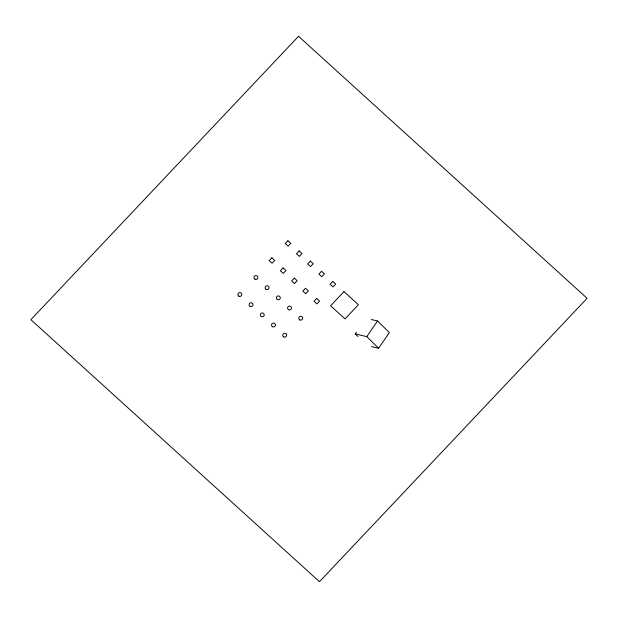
<?xml version="1.0" encoding="UTF-8"?>
<svg xmlns="http://www.w3.org/2000/svg" width="618" height="618" viewBox="0 0 618 618"><rect width="100%" height="100%" fill="white"/><g stroke="black" fill="none" stroke-linecap="round" stroke-linejoin="round"><path stroke-width="0.93" d="M357.922 336.501L355.296 333.913L356.377 332.353M355.296 333.913L366.783 336.625L377.544 320.981L389.363 332.608L378.595 348.251L371.526 346.582M371.364 319.521L377.544 320.981M366.783 336.625L378.595 348.251M298.533 36.292L30.9 319.691L319.467 581.708L587.1 298.309L298.533 36.292M271.866 257.752L269.185 260.587L272.075 263.206L274.747 260.371L271.866 257.752M287.926 240.742L285.253 243.569L288.135 246.196L290.815 243.361L287.926 240.742M283.075 267.926L280.402 270.761L283.283 273.38L285.964 270.553L283.075 267.926M299.143 250.916L296.462 253.751L299.351 256.37L302.024 253.534L299.143 250.916M294.284 278.108L291.611 280.943L294.492 283.562L297.173 280.726L294.284 278.108M310.352 261.097L307.671 263.932L310.56 266.551L313.233 263.716L310.352 261.097M305.493 288.289L302.82 291.124L305.709 293.743L308.382 290.908L305.493 288.289M321.561 271.279L318.888 274.114L321.769 276.733L324.45 273.898L321.561 271.279M316.71 298.471L314.029 301.298L316.918 303.925L319.591 301.09L316.71 298.471M332.77 281.453L330.097 284.288L332.978 286.906L335.659 284.079L332.77 281.453M343.979 291.634L330.599 305.802L345.029 318.903L358.409 304.736L343.979 291.634M299.83 319.915A1.97 1.931 -2.3 0 0 302.712 318.131A1.97 1.931 -2.3 0 0 299.699 316.57A1.97 1.931 -2.3 0 0 299.83 319.915M283.762 336.926A1.97 1.931 -2.3 0 0 286.652 335.141A1.97 1.931 -2.3 0 0 283.631 333.589A1.97 1.931 -2.3 0 0 283.762 336.926M272.553 326.744A1.97 1.931 -2.3 0 0 275.435 324.96A1.97 1.931 -2.3 0 0 272.422 323.407A1.97 1.931 -2.3 0 0 272.553 326.744M288.614 309.734A1.97 1.931 -2.3 0 0 291.503 307.949A1.97 1.931 -2.3 0 0 288.49 306.397A1.97 1.931 -2.3 0 0 288.614 309.734M261.344 316.57A1.97 1.931 -2.3 0 0 264.226 314.786A1.97 1.931 -2.3 0 0 261.213 313.226A1.97 1.931 -2.3 0 0 261.344 316.57M277.405 299.552A1.97 1.931 -2.3 0 0 280.294 297.776A1.97 1.931 -2.3 0 0 277.281 296.215A1.97 1.931 -2.3 0 0 277.405 299.552M250.128 306.389A1.97 1.931 -2.3 0 0 253.017 304.604A1.97 1.931 -2.3 0 0 250.004 303.044A1.97 1.931 -2.3 0 0 250.128 306.389M266.196 289.379A1.97 1.931 -2.3 0 0 269.077 287.594A1.97 1.931 -2.3 0 0 266.064 286.034A1.97 1.931 -2.3 0 0 266.196 289.379M238.919 296.207A1.97 1.931 -2.3 0 0 241.808 294.423A1.97 1.931 -2.3 0 0 238.787 292.87A1.97 1.931 -2.3 0 0 238.919 296.207M254.987 279.197A1.97 1.931 -2.3 0 0 257.868 277.412A1.97 1.931 -2.3 0 0 254.855 275.86A1.97 1.931 -2.3 0 0 254.987 279.197"/></g></svg>
